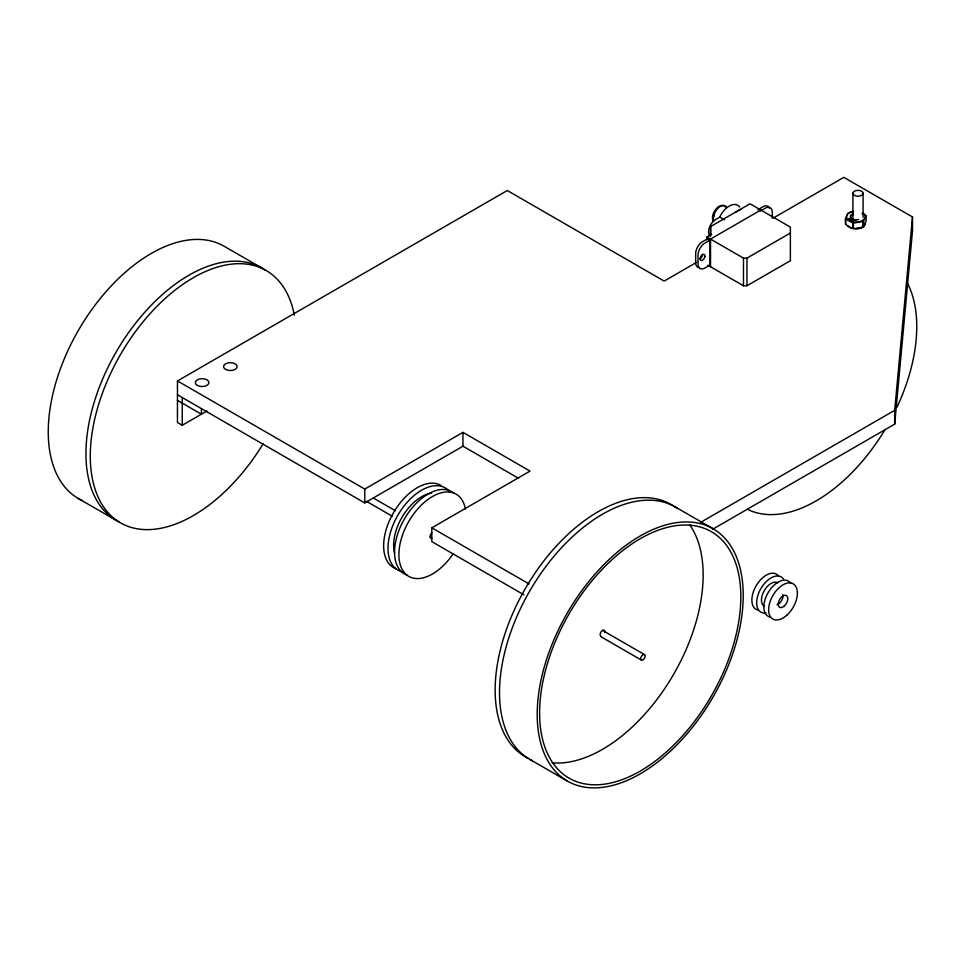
<?xml version="1.0" encoding="UTF-8"?>
<svg xmlns="http://www.w3.org/2000/svg" width="965" height="965" viewBox="0 0 965 965"><rect width="100%" height="100%" fill="white"/><g stroke="black" fill="none" stroke-linecap="round" stroke-linejoin="round"><path stroke-width="1.45" d="M710.481 236.437L710.614 226.534L750.01 203.784L790.371 227.101L790.371 260.707L746.946 285.773L743.472 285.773L707.924 265.242M712.484 529.339L894.688 424.142L894.688 410.318L912.504 217.004L843.82 177.343L773.508 217.933M894.688 424.142L912.504 230.84L912.504 217.004M849.984 219.815L850.093 219.127L849.369 219.658M850.02 219.284L849.912 219.972L850.635 219.441M845.509 218.633L848.102 213.06L853.386 211.444A9.312 5.38 0 0 0 847.354 218.91A9.312 5.38 0 0 0 861.142 221.045A9.312 5.38 0 0 0 862.384 212.831L866.1 215.834L866.1 221.275L863.301 227.004L855.798 228.693L850.973 227.945L845.545 224.266L845.509 218.633L845.678 224.435M863.506 226.859L863.506 221.419L866.1 215.834M709.48 235.4A10.169 5.862 -60 0 1 708.78 233.795L708.551 231.769A10.169 5.862 -60 0 1 715.825 219.369L719.794 217.077L720.783 215.026A16.936 9.783 -60 0 1 739.624 207.017M863.506 221.419L853.06 223.156L845.678 218.995M206.86 411.066L182.252 425.263L177.464 422.501L177.451 380.946L507.288 190.515L664.149 281.08L696.694 262.287M706.887 239.899L706.887 236.98L711.675 234.218L710.481 233.53M757.911 209.731L763.894 206.281A9.915 5.73 -60 0 1 769.443 208.259M760.818 210.032L710.517 239.079L710.517 266.738M709.999 266.437L709.999 240.164L704.004 243.626A9.915 5.73 -60 0 0 698.021 255.086L698.069 264.892A9.915 5.73 -60 0 0 704.004 268.511L709.999 265.061M760.299 211.118L766.294 207.656A9.915 5.73 -60 0 1 772.229 211.287L772.265 218.283M706.887 236.98L743.472 258.113L746.946 258.113L790.371 233.035M177.451 380.946L364.746 489.074L462.959 432.368L530.038 471.101L431.813 527.807L431.813 541.63L523.899 594.79M848.319 218.946L849.393 218.766L848.488 219.152M851.661 220.985L852.59 220.563L851.468 220.309M177.451 394.781L364.746 502.91L462.959 446.204L518.422 478.23M700.771 522.282L894.688 410.318M851.371 220.358L852.324 220.599M862.396 214.314L862.191 213.699M719.794 217.077L724.582 219.851M709.999 240.164L707.598 238.777L701.615 242.239A9.915 5.73 -60 0 0 695.669 252.721L695.669 263.517A9.915 5.73 -60 0 0 699.263 267.582M261.78 267.981L224.097 246.232A145.679 84.112 -60 0 0 76.549 333.625A145.679 84.112 -60 0 0 82.314 500.57M675.367 506.987L713.051 528.748A145.679 84.112 -60 0 1 666.875 754.413A145.679 84.112 -60 0 1 540.714 681.567A145.679 84.112 -60 0 1 713.051 528.748M431.813 527.807L529.085 583.958M373.31 498.024L395.481 510.823M602.787 630.519L644.511 654.608A3.148 1.821 -60 0 1 643.51 659.481A3.148 1.821 -60 0 1 640.784 657.901A3.148 1.821 -60 0 1 644.511 654.608M366.254 501.221L392.333 516.275M600.942 636.719L641.363 660.06M177.464 400.366L201.42 414.202L201.42 408.665M78.418 498.543L116.102 520.304M529.688 759.31L567.372 781.071M702.496 254.265L702.496 254.977A3.39 1.954 -60 0 1 699.83 258.934M863.084 193.277A5.078 2.931 0 0 1 855.46 195.823A5.078 2.931 0 0 1 855.46 190.732A5.078 2.931 0 0 1 863.084 193.277L863.084 217.33M863.048 221.685L863.048 227.125M853.374 223.18L853.374 228.621M852.915 193.277L852.915 218.838M852.758 223.084L852.758 228.524M746.946 258.113L746.946 285.773M743.472 258.113L743.472 285.773M710.614 226.534L710.614 235.267M462.959 432.368L462.959 446.204M364.746 489.074L364.746 502.91M182.252 397.604L182.252 425.263M907.534 283.384A142.289 82.146 -60 0 1 896.919 407.351M885.026 429.63A142.289 82.146 -60 0 1 747.501 509.303M713.497 221.48A9.481 5.476 -60 0 1 714.824 210.611A9.481 5.476 -60 0 1 723.666 205.714M713.798 216.86A9.481 5.476 -60 0 1 714.389 214.616M724.872 206.401A9.481 5.476 -60 0 1 725.994 207.306M713.497 221.202A10.169 5.862 -60 0 1 717.297 208.983A10.169 5.862 -60 0 1 726.404 206.775M735.547 212.348A16.936 9.783 -60 0 1 740.734 209.61M865.123 223.277A9.312 5.38 0 0 1 858.211 228.476A9.312 5.38 0 0 1 847.728 225.967M858.597 219.429A5.585 3.233 0 0 1 850.961 218.247A5.585 3.233 0 0 1 853.012 213.844M855.798 219.996A5.078 2.931 0 0 1 850.889 217.825A5.078 2.931 0 0 1 853.265 214.52M453.248 553.633A47.43 27.382 -60 0 1 403.141 571.039A47.43 27.382 -60 0 1 421.005 505.455A47.43 27.382 -60 0 1 465.395 509.025M431.813 538.301A3.39 1.954 -60 0 1 430.125 537.312M430.04 536.649A3.39 1.954 -60 0 1 431.813 532.957M406.965 575.031A47.43 27.382 -60 0 1 404.359 519.061A47.43 27.382 -60 0 1 454.141 493.332M394.601 552.861A39.432 22.762 -60 0 1 402.875 515.817A39.432 22.762 -60 0 1 431.524 493.139M403.286 572.004A47.43 27.382 -60 0 1 397.821 515.286A47.43 27.382 -60 0 1 449.678 491.643M396.072 568.735A47.43 27.382 -60 0 1 392.26 514.924A47.43 27.382 -60 0 1 440.896 485.383M864.411 223.711A6.779 3.908 0 0 1 856.112 228.5M263.168 443.719A145.679 84.112 -60 0 1 106.162 510.401A145.679 84.112 -60 0 1 155.136 308.209A145.679 84.112 -60 0 1 294.325 315.097M118.671 521.679A145.679 84.112 -60 0 1 116.741 350.995A145.679 84.112 -60 0 1 265.472 270.345M532.258 760.697A145.679 84.112 -60 0 1 529.688 591.099A145.679 84.112 -60 0 1 677.852 508.531M689.661 524.755A142.289 82.146 -60 0 1 673.679 674.233A142.289 82.146 -60 0 1 552.221 762.808M600.833 636.092A3.39 1.954 -60 0 1 601.907 630.833A3.39 1.954 -60 0 1 604.838 632.533M527.903 758.176A145.679 84.112 -60 0 1 525.961 587.48A145.679 84.112 -60 0 1 674.704 506.83M766.126 612.956A20.325 11.737 -60 0 1 760.022 590.206A20.325 11.737 -60 0 1 783.484 579.036M758.008 610.109A20.325 11.737 -60 0 1 756.536 585.128A20.325 11.737 -60 0 1 778.695 576.262M782.856 594.561A6.779 3.908 -60 0 1 776.982 604.729M789.237 581.642A20.325 11.737 -60 0 1 790.673 583.186M769.986 617.021A20.325 11.737 -60 0 1 767.211 594.356A20.325 11.737 -60 0 1 788.381 581.063M764.256 606.249A13.546 7.829 -60 0 1 764.256 590.604A13.546 7.829 -60 0 1 777.814 582.776M850.189 220.056L851.251 219.899L850.201 220.02M849.791 218.946L848.959 219.429L849.791 218.946M704.896 256.364L704.884 255.653A3.39 1.954 -60 0 0 702.484 254.664A3.39 1.954 -60 0 0 700.132 258.451L700.144 259.175A3.39 1.954 -60 0 0 702.544 260.164A3.39 1.954 -60 0 0 704.896 256.364M197.415 385.433A6.779 3.908 0 0 0 208.693 383.551A6.779 3.908 0 0 0 200.225 378.847A6.779 3.908 0 0 0 197.415 385.433M225.762 369.486A6.779 3.908 0 0 0 236.944 367.448A6.779 3.908 0 0 0 228.283 362.876A6.779 3.908 0 0 0 225.762 369.486M666.248 752.097A142.289 82.146 -60 0 0 711.35 531.679A142.289 82.146 -60 0 0 543.03 680.952A142.289 82.146 -60 0 0 666.248 752.097M784.255 606.056A6.779 3.908 -60 0 0 786.403 595.562A6.779 3.908 -60 0 0 778.381 602.667A6.779 3.908 -60 0 0 784.255 606.056M786.728 615.32A20.325 11.737 -60 0 0 793.182 583.825A20.325 11.737 -60 0 0 769.129 605.152A20.325 11.737 -60 0 0 786.728 615.32"/></g></svg>
